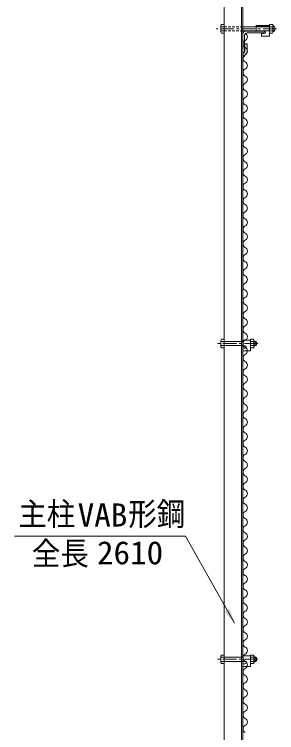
# Model space of a CAD drawing. Units: millimetres, scale not verified. Extents: x -4455 to 4455, y -3150 to 3150.
# Drawn here: x -526 to -36, y 58 to 1400 of the extents above; entities that cross this region are included whole.
import ezdxf
from ezdxf.enums import TextEntityAlignment as Align

# ---------------------------------------------------------------- set-up
doc = ezdxf.new("R2010")
doc.units = ezdxf.units.MM
doc.header["$LTSCALE"] = 20
for name, pattern in [('DASHED', [7.5, 6, -1.5]), ('USER1', [2, 1.25, -0.25, 0.25, -0.25]), ('USER2', [0.375, 0.25, -0.125]), ('USER4', [4.7625, 3.175, -1.5875])]:
    doc.linetypes.add(name, pattern=pattern)
for name, color, linetype, lineweight in [('0-2_6文字', 3, 'Continuous', 18), ('0-3_1部材', 7, 'Continuous', 18), ('0-4_8部品', 7, 'Continuous', 18), ('0-A_2網', 4, 'Continuous', 18), ('0-B_AMI', 3, 'Continuous', 18), ('0-C_9断面', 7, 'Continuous', 18)]:
    doc.layers.add(name, color=color, linetype=linetype, lineweight=lineweight)
doc.styles.add('ＭＳ ゴシック', font='')
doc.styles.get('ＭＳ ゴシック').set_extended_font_data('MS Gothic')

# ---------------------------------------------------------------- blocks, each defined once
blk = doc.blocks.new('NAMIX13')
at = {"layer": '0-B_AMI'}
for centre, start, end in [((-71.1, -133.3), 298.07249, 61.92751), ((71.1, -400), 118.07249, 241.92751), ((-71.1, -666.7), 298.07249, 61.92751), ((71.1, -933.3), 118.07249, 241.92751), ((-71.1, -1200), 298.07249, 61.92751), ((71.1, -1466.7), 118.07249, 241.92751), ((-71.1, -1733.3), 298.07249, 61.92751), ((71.1, -2000), 118.07249, 241.92751), ((-71.1, -2266.7), 298.07249, 61.92751), ((71.1, -2533.3), 118.07249, 241.92751), ((-71.1, -2800), 298.07249, 61.92751), ((71.1, -3066.7), 118.07249, 241.92751), ((-71.1, -3333.3), 298.07249, 61.92751), ((71.1, -3600), 118.07249, 241.92751), ((-71.1, -3866.7), 298.07249, 61.92751), ((71.1, -4133.3), 118.07249, 241.92751), ((-71.1, -4400), 298.07249, 61.92751), ((71.1, -4666.7), 118.07249, 241.92751), ((-71.1, -4933.3), 298.07249, 61.92751), ((71.1, -5200), 118.07249, 241.92751), ((-71.1, -5466.7), 298.07249, 61.92751), ((71.1, -5733.3), 118.07249, 241.92751)]:
    blk.add_arc(centre, 151.1, start, end, dxfattribs=at)
blk = doc.blocks.new('NAMIX5')
at = {"layer": '0-B_AMI'}
for centre, start, end in [((35.6, -200), 118.07249, 241.92751), ((-35.6, -66.7), 298.07249, 61.92751), ((-35.6, -333.3), 298.07249, 61.92751), ((35.6, -466.7), 118.07249, 241.92751), ((-35.6, -600), 298.07249, 61.92751), ((35.6, -733.3), 118.07249, 241.92751), ((-35.6, -866.7), 298.07249, 61.92751), ((35.6, -1000), 118.07249, 241.92751), ((-35.6, -1133.3), 298.07249, 61.92751), ((35.6, -1266.7), 118.07249, 241.92751)]:
    blk.add_arc(centre, 75.6, start, end, dxfattribs=at)

msp = doc.modelspace()

# ---------------------------------------------------------------- linework, layer by layer
at = {"layer": '0-2_6文字', "color": 7}
msp.add_lwpolyline([(-525.98, 425.29), (-206.59, 425.29), (-114.98, 262.67)], dxfattribs=at)
msp.add_solid([(-114, 260.93), (-133.26, 284.51), (-124.18, 289.62)], dxfattribs=at)
at = {"layer": '0-3_1部材'}
for p, q in [((-102.24, 1428.06), (-102.24, -731.13)), ((-134.24, 1419.49), (-134.24, -431.13)), ((-99.24, 1328.87), (-99.24, 1363.87)), ((-96.24, 1330.87), (-96.24, 1360.87)), ((-94.24, 1368.87), (-59.24, 1368.87)), ((-91.74, 1368.87), (-66.74, 1368.87)), ((-91.24, 1365.87), (-61.24, 1365.87)), ((-59.24, 1368.87), (-59.24, 1367.87)), ((-95.51, 1345.05), (-95.51, 1331.21)), ((-91.51, 1345.05), (-95.51, 1345.05)), ((-91.51, 1345.05), (-91.51, 1329.97)), ((-99.24, 1325.8), (-95.51, 1331.21)), ((-99.24, 1318.76), (-91.51, 1329.97)), ((-99.24, 1328.87), (-98.24, 1328.87))]:
    msp.add_line(p, q, dxfattribs=at)
msp.add_lwpolyline([(-99.24, 1428.87), (-99.24, -431.13), (-99.24, -731.13)], dxfattribs=at)
for centre, radius, start, end in [((-94.24, 1363.87), 5, 90, 180), ((-91.24, 1360.87), 5, 90, 180), ((-61.24, 1367.87), 2, 270, 0), ((-98.24, 1330.87), 2, 270, 0)]:
    msp.add_arc(centre, radius, start, end, dxfattribs=at)
at = {"layer": '0-4_8部品', "color": 1, "linetype": 'USER1'}
msp.add_line((-36.41, 1373.32), (-149, 1373.32), dxfattribs=at)
at = {"layer": '0-4_8部品', "color": 3}
for p, q in [((-140.64, 1379.24), (-139.53, 1381.16)), ((-140.64, 1379.24), (-140.64, 1367.4)), ((-139.95, 1377.32), (-134.24, 1377.32)), ((-139.95, 1369.32), (-134.24, 1369.32)), ((-139.53, 1381.16), (-134.24, 1381.16)), ((-134.24, 1381.16), (-134.24, 1365.48)), ((-104.14, 1369.32), (-49.43, 1369.32)), ((-99.24, 1377.32), (-49.53, 1377.32)), ((-74.43, 1379.64), (-49.43, 1379.64)), ((-74.43, 1379.64), (-74.43, 1369.14)), ((-74.43, 1369.14), (-59.68, 1369.14)), ((-49.43, 1365.48), (-49.43, 1381.16)), ((-49.43, 1379.64), (-49.43, 1359.64)), ((-43.72, 1377.32), (-49.43, 1377.32)), ((-43.72, 1369.32), (-49.43, 1369.32)), ((-43.03, 1367.4), (-43.03, 1379.24)), ((-64.43, 1364.64), (-59.68, 1364.64)), ((-64.43, 1364.64), (-64.43, 1359.64)), ((-64.43, 1359.64), (-49.43, 1359.64)), ((-44.14, 1365.48), (-49.43, 1365.48)), ((-43.03, 1367.4), (-44.14, 1365.48))]:
    msp.add_line(p, q, dxfattribs=at)
at = {"layer": '0-4_8部品', "color": 3, "linetype": 'USER2'}
for p, q in [((-134.24, 1377.32), (-99.24, 1377.32)), ((-134.24, 1369.32), (-99.24, 1369.32))]:
    msp.add_line(p, q, dxfattribs=at)
at = {"layer": '0-4_8部品', "color": 3, "linetype": 'DASHED'}
msp.add_line((-74.43, 1377.64), (-49.43, 1377.64), dxfattribs=at)
at = {"layer": '0-4_8部品', "color": 3}
for points in [[(-43.03, 1379.24), (-44.14, 1381.16), (-49.43, 1381.16)], [(-140.64, 1367.4), (-139.53, 1365.48), (-134.24, 1365.48)]]:
    msp.add_lwpolyline(points, dxfattribs=at)
for centre, radius, start, end in [((-137.61, 1379.24), 3.03, 180, 219.3382), ((-128.64, 1373.32), 12, 160.52878, 199.47122), ((-137.61, 1367.4), 3.03, 140.6618, 180), ((-59.68, 1366.89), 2.25, 270, 90), ((-46.06, 1379.24), 3.03, 320.6618, 0), ((-55.03, 1373.32), 12, 340.52878, 19.47122), ((-46.06, 1367.4), 3.03, 0, 39.3382), ((-46.19, 1373.32), 6.71, 298.05542, 61.94458)]:
    msp.add_arc(centre, radius, start, end, dxfattribs=at)
at = {"layer": '0-C_9断面'}
for p, q in [((-140.64, 791.22), (-139.53, 793.14)), ((-139.53, 793.14), (-134.24, 793.14)), ((-134.24, 777.46), (-134.24, 793.14)), ((-85.04, 777.46), (-85.04, 793.14)), ((-140.64, 779.38), (-140.64, 791.22)), ((-140.64, 779.38), (-139.53, 777.46)), ((-139.95, 789.3), (-134.24, 789.3)), ((-139.95, 781.3), (-134.24, 781.3)), ((-99.24, 791.62), (-99.24, 781.12)), ((-99.24, 791.62), (-85.04, 791.62)), ((-99.24, 781.12), (-95.29, 781.12)), ((-85.04, 791.62), (-85.04, 771.62)), ((-79.33, 789.3), (-85.04, 789.3)), ((-79.33, 781.3), (-85.04, 781.3)), ((-78.64, 779.38), (-79.75, 777.46)), ((-78.64, 779.38), (-78.64, 791.22)), ((-78.64, 789.3), (-75.09, 789.3)), ((-78.64, 781.3), (-75.09, 781.3)), ((-75.09, 781.3), (-75.09, 789.3)), ((-139.53, 777.46), (-134.24, 777.46)), ((-99.24, 776.62), (-95.29, 776.62)), ((-99.24, 776.62), (-99.24, 771.62)), ((-99.24, 771.62), (-85.04, 771.62)), ((-79.75, 777.46), (-85.04, 777.46)), ((-140.64, 201.22), (-139.53, 203.14)), ((-139.53, 203.14), (-134.24, 203.14)), ((-134.24, 187.46), (-134.24, 203.14)), ((-99.24, 201.62), (-99.24, 191.12)), ((-99.24, 201.62), (-85.04, 201.62)), ((-85.04, 187.46), (-85.04, 203.14)), ((-85.04, 201.62), (-85.04, 181.62)), ((-140.64, 189.38), (-140.64, 201.22)), ((-140.64, 189.38), (-139.53, 187.46)), ((-139.95, 199.3), (-134.24, 199.3)), ((-139.95, 191.3), (-134.24, 191.3)), ((-99.24, 191.12), (-95.29, 191.12)), ((-79.33, 199.3), (-85.04, 199.3)), ((-79.33, 191.3), (-85.04, 191.3)), ((-78.64, 189.38), (-79.75, 187.46)), ((-78.64, 189.38), (-78.64, 201.22)), ((-78.64, 199.3), (-75.09, 199.3)), ((-78.64, 191.3), (-75.09, 191.3)), ((-75.09, 191.3), (-75.09, 199.3)), ((-139.53, 187.46), (-134.24, 187.46)), ((-99.24, 186.62), (-95.29, 186.62)), ((-99.24, 186.62), (-99.24, 181.62)), ((-99.24, 181.62), (-85.04, 181.62)), ((-79.75, 187.46), (-85.04, 187.46))]:
    msp.add_line(p, q, dxfattribs=at)
at = {"layer": '0-C_9断面', "color": 1, "linetype": 'USER1'}
for p, q in [((-71.62, 785.3), (-150.11, 785.3)), ((-71.62, 195.3), (-150.11, 195.3))]:
    msp.add_line(p, q, dxfattribs=at)
at = {"layer": '0-C_9断面', "color": 3, "linetype": 'USER4'}
for p, q in [((-134.24, 789.3), (-99.24, 789.3)), ((-134.24, 199.3), (-99.24, 199.3))]:
    msp.add_line(p, q, dxfattribs=at)
at = {"layer": '0-C_9断面', "color": 3, "linetype": 'DASHED'}
for p, q in [((-134.24, 781.3), (-99.24, 781.3)), ((-134.24, 191.3), (-99.24, 191.3))]:
    msp.add_line(p, q, dxfattribs=at)
at = {"layer": '0-C_9断面', "color": 1}
for p, q in [((-78.64, 788.5), (-74.68, 788.5)), ((-78.64, 782.1), (-74.68, 782.1)), ((-78.64, 198.5), (-74.68, 198.5)), ((-78.64, 192.1), (-74.68, 192.1))]:
    msp.add_line(p, q, dxfattribs=at)
at = {"layer": '0-C_9断面'}
for points in [[(-78.64, 791.22), (-79.75, 793.14), (-85.04, 793.14)], [(-78.64, 201.22), (-79.75, 203.14), (-85.04, 203.14)]]:
    msp.add_lwpolyline(points, dxfattribs=at)
for centre, radius, start, end in [((-137.61, 791.22), 3.03, 180, 219.3382), ((-128.64, 785.3), 12, 160.52878, 199.47122), ((-137.61, 779.38), 3.03, 140.6618, 180), ((-95.29, 778.87), 2.25, 270, 90), ((-81.67, 791.22), 3.03, 320.6618, 0), ((-90.64, 785.3), 12, 340.52878, 19.47122), ((-81.67, 779.38), 3.03, 0, 39.3382), ((-82.01, 785.3), 8, 330, 30), ((-137.61, 201.22), 3.03, 180, 219.3382), ((-128.64, 195.3), 12, 160.52878, 199.47122), ((-137.61, 189.38), 3.03, 140.6618, 180), ((-95.29, 188.87), 2.25, 270, 90), ((-81.67, 201.22), 3.03, 320.6618, 0), ((-90.64, 195.3), 12, 340.52878, 19.47122), ((-81.67, 189.38), 3.03, 0, 39.3382), ((-82.01, 195.3), 8, 330, 30)]:
    msp.add_arc(centre, radius, start, end, dxfattribs=at)

# ---------------------------------------------------------------- block references
at = {"layer": '0-A_2網'}
for name, p, xscale, yscale in [('NAMIX5', (-95.04, 1364.9), 0.1, 0.1), ('NAMIX13', (-95.04, 1231.57), 0.05, 0.05), ('NAMIX13', (-95.04, 938.24), 0.05, 0.05), ('NAMIX13', (-95.04, 644.9), 0.05, 0.05), ('NAMIX13', (-95.04, 351.57), 0.05, 0.05)]:
    msp.add_blockref(name, p, dxfattribs=dict(at, xscale=xscale, yscale=yscale))

# ---------------------------------------------------------------- texts
at = {"layer": '0-2_6文字', "style": 'ＭＳ ゴシック'}
for s, width, p in [('主柱', 0.9, (-518.61, 432.08)), ('VAB', 1.05, (-407.81, 430.36)), ('形鋼', 0.9, (-313.34, 432.08)), ('全長', 0.9, (-493.3, 358.47)), ('2610', 1.05, (-371.79, 359.8))]:
    msp.add_text(s, height=43.26, dxfattribs=dict(at, width=width)).set_placement(p, align=Align.BOTTOM_LEFT)

doc.saveas('drawing.dxf')
